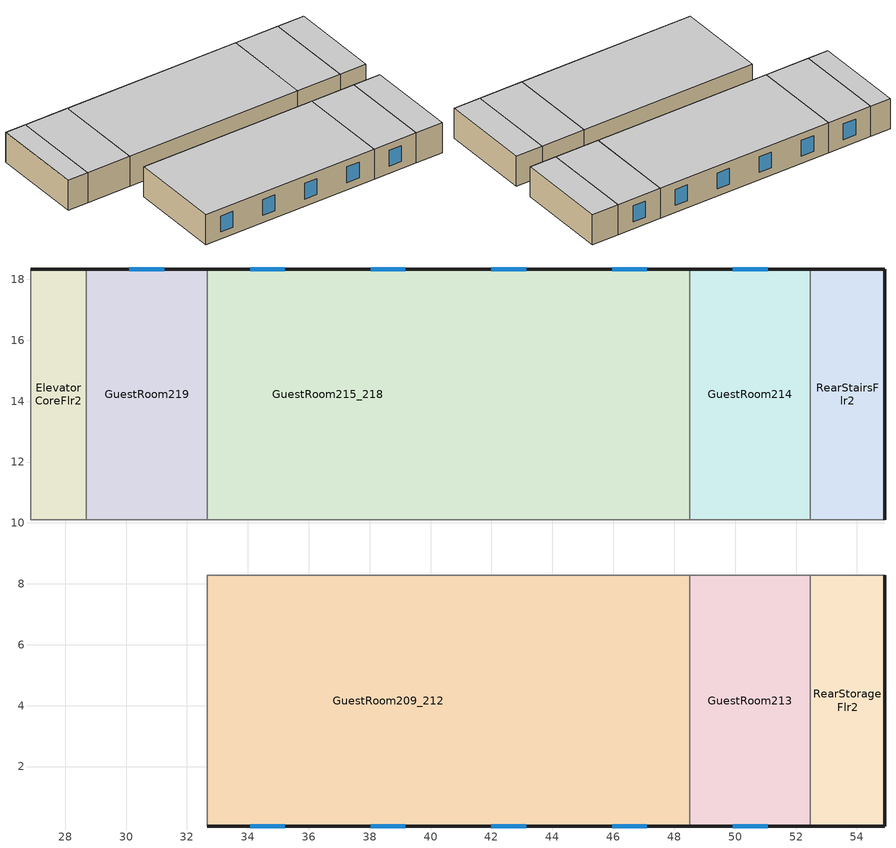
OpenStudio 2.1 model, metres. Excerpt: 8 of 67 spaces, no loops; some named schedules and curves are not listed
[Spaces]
GuestRoom214
 floor to GuestRoom104: 52.47,18.34 52.47,10.11 48.51,10.11 48.51,18.34 z3.35
 wall outside: 52.47,18.34 48.51,18.34 z3.35:6.1
 wall to CorridorFlr2: 48.51,10.11 52.47,10.11 z3.35:6.1
 wall to RearStairsFlr2: 52.47,10.11 52.47,18.34 z3.35:6.1
 wall to GuestRoom215_218: 48.51,18.34 48.51,10.11 z3.35:6.1
 window (Window U-1.027602984 and Window SHGC 0.54): 51.06,18.34 49.92,18.34 z4:5.45
 ceiling to GuestRoom314: 52.47,10.11 52.47,18.34 48.51,18.34 48.51,10.11 z6.1
ElevatorCoreFlr2
 floor to ElevatorCoreFlr1: 28.7,18.34 28.7,10.11 26.87,10.11 26.87,18.34 z3.35
 wall outside: 28.7,18.34 26.87,18.34 z3.35:6.1
 wall to GuestRoom219: 28.7,10.11 28.7,18.34 z3.35:6.1
 wall to CorridorFlr2: 26.87,18.34 26.87,10.11 28.7,10.11 z3.35:6.1
 ceiling to ElevatorCoreFlr3: 28.7,10.11 28.7,18.34 26.87,18.34 26.87,10.11 z6.1
GuestRoom209_212
 floor to MechanicalRoomFlr1: 40.59,8.28 40.59,0.05 36.62,0.05 36.62,8.28 z3.35
 floor to GuestRoom102: 48.51,8.28 48.51,0.05 44.55,0.05 44.55,8.28 z3.35
 floor to GuestRoom101: 44.55,8.28 44.55,0.05 40.59,0.05 40.59,8.28 z3.35
 floor to MeetingRoomFlr1: 36.62,8.28 36.62,0.05 32.66,0.05 32.66,8.28 z3.35
 wall outside: 32.66,0.05 48.51,0.05 z3.35:6.1
 wall to GuestRoom213: 48.51,0.05 48.51,8.28 z3.35:6.1
 wall to GuestRoom206_208: 32.66,8.28 32.66,0.05 z3.35:6.1
 wall to CorridorFlr2: 48.51,8.28 32.66,8.28 z3.35:6.1
 window (Window U-1.027602984 and Window SHGC 0.54): 34.07,0.05 35.21,0.05 / 38.04,0.05 39.17,0.05 / 45.96,0.05 47.1,0.05 / 42,0.05 43.14,0.05 z4:5.45
 ceiling to GuestRoom309_312: 48.51,0.05 48.51,8.28 32.66,8.28 32.66,0.05 z6.1
GuestRoom219
 floor to LaundryRoomFlr1: 32.66,18.34 32.66,10.11 28.7,10.11 28.7,18.34 z3.35
 wall outside: 32.66,18.34 28.7,18.34 z3.35:6.1
 wall to CorridorFlr2: 28.7,10.11 32.66,10.11 z3.35:6.1
 wall to GuestRoom215_218: 32.66,10.11 32.66,18.34 z3.35:6.1
 window (Window U-1.027602984 and Window SHGC 0.54): 31.25,18.34 30.11,18.34 z4:5.45
 ceiling to GuestRoom319: 32.66,10.11 32.66,18.34 28.7,18.34 28.7,10.11 z6.1
RearStorageFlr2
 floor to RearStorageFlr1: 54.91,8.28 54.91,0.05 52.47,0.05 52.47,8.28 z3.35
 wall outside: 52.47,0.05 54.91,0.05 54.91,8.28 z3.35:6.1
 wall to GuestRoom213: 52.47,8.28 52.47,0.05 z3.35:6.1
 wall to CorridorFlr2: 54.91,8.28 52.47,8.28 z3.35:6.1
 ceiling to RearStorageFlr3: 54.91,0.05 54.91,8.28 52.47,8.28 52.47,0.05 z6.1
GuestRoom215_218
 floor to GuestRoom105: 48.51,18.34 48.51,10.11 44.55,10.11 44.55,18.34 z3.35
 floor to LaundryRoomFlr1: 40.59,18.34 40.59,10.11 32.66,10.11 32.66,18.34 z3.35
 floor to EmployeeLoungeFlr1: 44.55,18.34 44.55,10.11 40.59,10.11 40.59,18.34 z3.35
 wall outside: 48.51,18.34 32.66,18.34 z3.35:6.1
 wall to CorridorFlr2: 32.66,10.11 48.51,10.11 z3.35:6.1
 window (Window U-1.027602984 and Window SHGC 0.54): 43.14,18.34 42,18.34 / 39.17,18.34 38.04,18.34 / 47.1,18.34 45.96,18.34 / 35.21,18.34 34.07,18.34 z4:5.45
 ceiling to GuestRoom315_318: 48.51,10.11 48.51,18.34 32.66,18.34 32.66,10.11 z6.1
RearStairsFlr2
 floor to RearStairsFlr1: 54.91,18.34 54.91,10.11 52.47,10.11 52.47,18.34 z3.35
 wall outside: 54.91,10.11 54.91,18.34 52.47,18.34 z3.35:6.1
 wall to CorridorFlr2: 52.47,10.11 54.91,10.11 z3.35:6.1
 ceiling to RearStairsFlr3: 54.91,10.11 54.91,18.34 52.47,18.34 52.47,10.11 z6.1
GuestRoom213
 floor to GuestRoom103: 52.47,8.28 52.47,0.05 48.51,0.05 48.51,8.28 z3.35
 wall outside: 48.51,0.05 52.47,0.05 z3.35:6.1
 wall to CorridorFlr2: 52.47,8.28 48.51,8.28 z3.35:6.1
 window (Window U-1.027602984 and Window SHGC 0.54): 49.92,0.05 51.06,0.05 z4:5.45
 ceiling to GuestRoom313: 52.47,0.05 52.47,8.28 48.51,8.28 48.51,0.05 z6.1
[Site]
Miami Intl Ap_FL_USA: Latitude {deg}=25.82; Longitude {deg}=-80.3; Time Zone {hr}=-5; Elevation {m}=11; Terrain=City
[Building]
DOE Ref Pre-1980-SmallHotel-ASHRAE 169-2006-1A created: 2017-12-25 09:25:50 -0700: North Axis {deg}=0; Default Construction Set=DOE Ref Pre-1980 - SmHotel - ASHRAE 169-2006-1A adj ext wall insulation adj roof insulation; Standards Building Type=SmallHotel
[Site:GroundTemperature:BuildingSurface]
22.509, 22.645, 22.781, 22.956, 23.052, 23.08, 23.116, 23.108, 23.133, 23.139, 23.077, 22.913
[Site:WaterMainsTemperature]
Calculation Method=Correlation; Annual Average Outdoor Air Temperature {C}=24.4917; Maximum Difference In Monthly Average Outdoor Air Temperatures {deltaC}=8.7
[SizingPeriod:DesignDay] Barometric Pressure {Pa}=101193; Sky Clearness=0; Rain Indicator=0; Snow Indicator=0; Day of Month=21; Daylight Saving Time Indicator=0; Humidity Indicating Type=Wetbulb; Dry-Bulb Temperature Range Modifier Type=DefaultMultipliers
Name | Maximum Dry-Bulb Temperature {C} | Daily Dry-Bulb Temperature Range {deltaC} | Humidity Indicating Conditions at Maximum Dry-Bulb | Wind Speed {m/s} | Wind Direction {deg} | Month | Day Type | Solar Model Indicator | ASHRAE Taub | ASHRAE Taud
Miami Intl Ap Ann Clg .4% Condns DB=>MWB | 33.2 | 6.7 | 25.3 | 4.5 | 140 | 7 | SummerDesignDay | ASHRAETau | 0.528 | 1.905
Miami Intl Ap Ann Htg 99.6% Condns DB | 8.7 | 0 | 8.7 | 3.8 | 340 | 1 | WinterDesignDay | ASHRAEClearSky
[ClimateZones]
Climate Zone Value 1=1A; Climate Zone Institution Name 2=CEC; Climate Zone Document Name 2=California Climate Zone Descriptions; Climate Zone Document Year 2=1995
[Material:NoMass]
Name | Roughness | Thermal Resistance {m2-K/W} | Thermal Absorptance | Solar Absorptance | Visible Absorptance
CP02 CARPET PAD | VeryRough | 0.21648 | 0.9 | 0.7 | 0.8
Typical Carpet Pad | Smooth | 0.21648 | 0.9 | 0.7 | 0.8
Typical Insulation | Smooth | 0.0282222 | 0.9 | 0.7 | 0.7
Typical Insulation R-2.17_R-value 2.265257571 (ft^2*h*R/Btu) | Smooth | 0.398935 | 0.9 | 0.7 | 0.7
Typical Insulation R-8.88_R-value 8.88 (ft^2*h*R/Btu) | Smooth | 1.56386
[Material]
Name | Roughness | Thickness {m} | Conductivity {W/m-K} | Density {kg/m3} | Specific Heat {J/kg-K} | Thermal Absorptance | Solar Absorptance | Visible Absorptance
100mm Normalweight concrete floor | MediumSmooth | 0.1016 | 2.31 | 2322 | 832
G01 13mm gypsum board | Smooth | 0.0127 | 0.16 | 800 | 1090 | 0.9 | 0.7 | 0.5
4 in. Normalweight Concrete Floor | MediumRough | 0.1016 | 2.31 | 2322 | 832 | 0.9 | 0.7 | 0.7
25mm Stucco | Smooth | 0.0254 | 0.72 | 1856 | 840 | 0.9 | 0.7 | 0.7
5/8 in. Gypsum Board | MediumSmooth | 0.0159 | 0.16 | 800 | 1090 | 0.9 | 0.7 | 0.7
HW CONCRETE | Rough | 0.1016 | 1.31125 | 2240 | 837.36 | 0.9 | 0.7 | 0.7
8 in. Concrete Block Basement Wall | MediumRough | 0.2032 | 1.326 | 1842 | 912 | 0.9 | 0.7 | 0.7
F08 Metal surface | Smooth | 0.0008 | 45.28 | 7824 | 500 | 0.9 | 0.7 | 0.7
G05 25mm wood | MediumSmooth | 0.0254 | 0.15 | 608 | 1630 | 0.9 | 0.5 | 0.5
Std Wood 6inch | MediumSmooth | 0.15 | 0.12 | 540 | 1210 | 0.9 | 0.7 | 0.7
Roof Membrane | VeryRough | 0.00950001 | 0.16 | 1121.29 | 1460 |  | 0.77
Metal Roof Surface | Smooth | 0.000799998 | 45.28 | 7824 | 500
[Construction]
Typical Insulated Exterior Mass Floor: 4 in. Normalweight Concrete Floor, Typical Carpet Pad
Typical Interior Floor: 100mm Normalweight concrete floor, CP02 CARPET PAD
Typical Interior Wall: G01 13mm gypsum board, G01 13mm gypsum board
Typical Interior Ceiling: CP02 CARPET PAD, 100mm Normalweight concrete floor
ext-slab-mass: HW CONCRETE, CP02 CARPET PAD
Typical Insulated Basement Mass Wall: 8 in. Concrete Block Basement Wall
U 1.22 SHGC 0.54 Simple Glazing Window: U 1.22 SHGC 0.54 Simple Glazing
Typical Insulated Metal Door: F08 Metal surface, Typical Insulation
Typical Overhead Door: Typical Insulation
Typical Interior Window: Clear 3mm
Typical Interior Door; Typical Interior Partition: G05 25mm wood
InteriorFurnishings: Std Wood 6inch
Typical Insulated Steel Framed Exterior Wall R-4.35 adj ext wall insulation: 25mm Stucco, 5/8 in. Gypsum Board, Typical Insulation R-2.17_R-value 2.265257571 (ft^2*h*R/Btu), 5/8 in. Gypsum Board
Typical IEAD Roof R-10.0 adj roof insulation: Roof Membrane, Typical Insulation R-8.88_R-value 8.88 (ft^2*h*R/Btu), Metal Roof Surface
Window U-1.027602984 and Window SHGC 0.54: Simple Glazing Material U-1.027602984 and SHGC 0.54
[DefaultConstructionSet]
DOE Ref Pre-1980 - SmHotel - ASHRAE 169-2006-1A adj ext wall insulation adj roof insulation: Default Exterior Surface Constructions=Default Surface Constructions 1 adj ext wall insulation adj roof insulation; Default Interior Surface Constructions=Default Surface Constructions 2; Default Ground Contact Surface Constructions=Default Surface Constructions 3; Default Exterior SubSurface Constructions=Default Sub Surface Constructions 1; Default Interior SubSurface Constructions=Default Sub Surface Constructions 2; Interior Partition Construction=Typical Interior Partition
[DefaultSurfaceConstructions]
Name | Floor Construction | Wall Construction | Roof Ceiling Construction
Default Surface Constructions 2 | Typical Interior Floor | Typical Interior Wall | Typical Interior Ceiling
Default Surface Constructions 3 | ext-slab-mass | Typical Insulated Basement Mass Wall
Default Surface Constructions 1 adj ext wall insulation adj roof insulation | Typical Insulated Exterior Mass Floor | Typical Insulated Steel Framed Exterior Wall R-4.35 adj ext wall insulation | Typical IEAD Roof R-10.0 adj roof insulation
[DefaultSubSurfaceConstructions]
Name | Fixed Window Construction | Operable Window Construction | Door Construction | Overhead Door Construction | Tubular Daylight Dome Construction | Tubular Daylight Diffuser Construction
Default Sub Surface Constructions 1 | U 1.22 SHGC 0.54 Simple Glazing Window | U 1.22 SHGC 0.54 Simple Glazing Window | Typical Insulated Metal Door | Typical Overhead Door | Typical Interior Window | Typical Interior Window
Default Sub Surface Constructions 2 | Typical Interior Window | Typical Interior Window | Typical Interior Door
[WindowMaterial:SimpleGlazingSystem] Solar Heat Gain Coefficient=0.54
Name | U-Factor {W/m2-K} | Visible Transmittance
U 1.22 SHGC 0.54 Simple Glazing | 6.92748 | 0.38
Simple Glazing Material U-1.027602984 and SHGC 0.54 | 5.835
[WindowMaterial:Glazing]
Clear 3mm: Optical Data Type=SpectralAverage; Thickness {m}=0.003; Solar Transmittance at Normal Incidence=0.837; Front Side Solar Reflectance at Normal Incidence=0.075; Back Side Solar Reflectance at Normal Incidence=0.075; Visible Transmittance at Normal Incidence=0.898; Front Side Visible Reflectance at Normal Incidence=0.081; Back Side Visible Reflectance at Normal Incidence=0.081; Infrared Transmittance at Normal Incidence=0; Front Side Infrared Hemispherical Emissivity=0.84; Back Side Infrared Hemispherical Emissivity=0.84; Conductivity {W/m-K}=0.9; Dirt Correction Factor for Solar and Visible Transmittance=1; Solar Diffusing=No
[Space] Building Story=BuildingStory2; Part of Total Floor Area=Yes
Name | Space Type | Thermal Zone
GuestRoom214 | SmallHotel GuestRoom | GuestRoom214 ZN
ElevatorCoreFlr2 | SmallHotel ElevatorCore | ElevatorCoreFlr2 ZN
GuestRoom219 | SmallHotel GuestRoom | GuestRoom219 ZN
GuestRoom209_212 | SmallHotel GuestRoom | GuestRoom209_212 ZN
RearStorageFlr2 | SmallHotel Storage | RearStorageFlr2 ZN
GuestRoom215_218 | SmallHotel GuestRoom | GuestRoom215_218 ZN
GuestRoom213 | SmallHotel GuestRoom | GuestRoom213 ZN
RearStairsFlr2 | SmallHotel Stair | RearStairsFlr2 ZN
[SpaceType] Standards Building Type=SmallHotel
Name | Default Schedule Set | Design Specification Outdoor Air Object | Standards Space Type
SmallHotel ElevatorCore | SmallHotel ElevatorCore Schedule Set | SmallHotel ElevatorCore Ventilation | ElevatorCore
SmallHotel Stair | SmallHotel Stair Schedule Set | SmallHotel Stair Ventilation | Stair
SmallHotel Storage | SmallHotel Storage Schedule Set | SmallHotel Storage Ventilation | Storage
SmallHotel GuestRoom | SmallHotel GuestRoom Schedule Set | SmallHotel GuestRoom Ventilation | GuestRoom
[DesignSpecification:OutdoorAir]
Name | Outdoor Air Flow per Person {m3/s-person} | Outdoor Air Flow per Floor Area {m3/s-m2} | Outdoor Air Flow Air Changes per Hour {1/hr} | Outdoor Air Method
SmallHotel ElevatorCore Ventilation; SmallHotel Stair Ventilation; SmallHotel Storage Ventilation | 0 | 0 | 0
SmallHotel GuestRoom Ventilation |  | 0.0004318 |  | Sum
[ThermostatSetpoint:DualSetpoint]
Name | Heating Setpoint Temperature Schedule | Cooling Setpoint Temperature Schedule
SmallHotel GuestRoom Thermostat 1; SmallHotel GuestRoom Thermostat 24; SmallHotel GuestRoom Thermostat 25; SmallHotel GuestRoom Thermostat 33; SmallHotel GuestRoom Thermostat 35 | SmallHotel HtgSetp | SmallHotel ClgSetp
SmallHotel ElevatorCore Thermostat 2
SmallHotel Stair Thermostat 6; SmallHotel Storage Thermostat 7 | SmallHotel UnitHeater HtgSP Sch | SmallHotel UnitHeater ClgSP Sch
[Lights:Definition] Design Level Calculation Method=Watts/Area; Fraction Radiant=0.7; Fraction Visible=0.2
Name | Watts per Space Floor Area {W/m2}
SmallHotel GuestRoom Lights Definition | 18.7292
SmallHotel Stair Lights Definition | 8.82641
SmallHotel Storage Lights Definition | 4.84376
[Lights]
Name | Lights Definition | Space or SpaceType
SmallHotel GuestRoom Lights | SmallHotel GuestRoom Lights Definition | SmallHotel GuestRoom
SmallHotel Stair Lights | SmallHotel Stair Lights Definition | SmallHotel Stair
SmallHotel Storage Lights | SmallHotel Storage Lights Definition | SmallHotel Storage
[SpaceInfiltration:DesignFlowRate] Design Flow Rate Calculation Method=Flow/ExteriorWallArea; Flow per Exterior Surface Area {m3/s-m2}=0.00113386
Name | Space or SpaceType
SmallHotel ElevatorCore Infiltration | SmallHotel ElevatorCore
SmallHotel GuestRoom Infiltration | SmallHotel GuestRoom
SmallHotel Stair Infiltration | SmallHotel Stair
SmallHotel Storage Infiltration | SmallHotel Storage
[DefaultScheduleSet] Infiltration Schedule=SmallHotel Infil Half On
Name | Electric Equipment Schedule | Number of People Schedule | People Activity Level Schedule | Lighting Schedule
SmallHotel ElevatorCore Schedule Set | SmallHotel BLDG ELEVATORS
SmallHotel GuestRoom Schedule Set | SmallHotel GuestRoom Equip | SmallHotel Bldg Occ | SmallHotel Activity | SmallHotel Bldg Light
SmallHotel Stair Schedule Set | SmallHotel Bldg Equip | SmallHotel Bldg Occ | SmallHotel Activity | Always On
SmallHotel Storage Schedule Set | SmallHotel Bldg Equip | SmallHotel Bldg Occ | SmallHotel Activity | SmallHotel Bldg Light
[ElectricEquipment:Definition]
SmallHotel GuestRoom Elec Equip Definition: Design Level Calculation Method=Watts/Area; Watts per Space Floor Area {W/m2}=8.07293; Fraction Radiant=0.5
[ElectricEquipment]
SmallHotel GuestRoom Elec Equip: Electric Equipment Definition=SmallHotel GuestRoom Elec Equip Definition; Space or SpaceType=SmallHotel GuestRoom
[People:Definition]
SmallHotel GuestRoom People Definition: Number of People Calculation Method=People/Area; People per Space Floor Area {person/m2}=0.0430556; Fraction Radiant=0.3
[People]
SmallHotel GuestRoom People: People Definition=SmallHotel GuestRoom People Definition; Space or SpaceType=SmallHotel GuestRoom; Work Efficiency Schedule=Work Efficiency Schedule; Clothing Insulation Schedule=Clothing Schedule; Air Velocity Schedule=Air Velocity Schedule
[InternalMass:Definition]
Internal Mass Definition 1: Construction=InteriorFurnishings; Design Level Calculation Method=SurfaceArea/Area; Surface Area per Space Floor Area=2
[InternalMass] Internal Mass Definition=Internal Mass Definition 1
Name | Space or SpaceType
GuestRoom209_212 Mass | GuestRoom209_212
GuestRoom213 Mass | GuestRoom213
GuestRoom214 Mass | GuestRoom214
GuestRoom215_218 Mass | GuestRoom215_218
GuestRoom219 Mass | GuestRoom219
RearStairsFlr2 Mass | RearStairsFlr2
RearStorageFlr2 Mass | RearStorageFlr2
[ThermalZone] Use Ideal Air Loads=No
Name | Thermostat
GuestRoom213 ZN | SmallHotel GuestRoom Thermostat 1
ElevatorCoreFlr2 ZN | SmallHotel ElevatorCore Thermostat 2
RearStairsFlr2 ZN | SmallHotel Stair Thermostat 6
GuestRoom215_218 ZN | SmallHotel GuestRoom Thermostat 24
GuestRoom219 ZN | SmallHotel GuestRoom Thermostat 25
RearStorageFlr2 ZN | SmallHotel Storage Thermostat 7
GuestRoom214 ZN | SmallHotel GuestRoom Thermostat 33
GuestRoom209_212 ZN | SmallHotel GuestRoom Thermostat 35
[Fan:OnOff] Availability Schedule=Always On Discrete; Fan Efficiency=0.1595; Pressure Rise {Pa}=331.288; Maximum Flow Rate {m3/s}=autosize; Motor Efficiency=0.29; Motor In Airstream Fraction=1
Name | Fan Power Ratio Function of Speed Ratio Curve | Fan Efficiency Ratio Function of Speed Ratio Curve
GuestRoom406_408 ZN PTAC Fan | Fan On Off Power Curve 27 | Fan On Off Efficiency Curve 27
GuestRoom409_412 ZN PTAC Fan | Fan On Off Power Curve 28 | Fan On Off Efficiency Curve 28
GuestRoom413 ZN PTAC Fan | Fan On Off Power Curve 29 | Fan On Off Efficiency Curve 29
GuestRoom414 ZN PTAC Fan | Fan On Off Power Curve 30 | Fan On Off Efficiency Curve 30
GuestRoom415_418 ZN PTAC Fan | Fan On Off Power Curve 31 | Fan On Off Efficiency Curve 31
GuestRoom419 ZN PTAC Fan | Fan On Off Power Curve 32 | Fan On Off Efficiency Curve 32
GuestRoom420_423 ZN PTAC Fan | Fan On Off Power Curve 33 | Fan On Off Efficiency Curve 33
GuestRoom424 ZN PTAC Fan | Fan On Off Power Curve 34 | Fan On Off Efficiency Curve 34
CorridorFlr1 ZN PTAC Fan | Fan On Off Power Curve 35 | Fan On Off Efficiency Curve 35
CorridorFlr2 ZN PTAC Fan | Fan On Off Power Curve 36 | Fan On Off Efficiency Curve 36
CorridorFlr3 ZN PTAC Fan | Fan On Off Power Curve 37 | Fan On Off Efficiency Curve 37
CorridorFlr4 ZN PTAC Fan | Fan On Off Power Curve 38 | Fan On Off Efficiency Curve 38
EmployeeLoungeFlr1 ZN PTAC Fan | Fan On Off Power Curve 39 | Fan On Off Efficiency Curve 39
ExerciseCenterFlr1 ZN PTAC Fan | Fan On Off Power Curve 40 | Fan On Off Efficiency Curve 40
FrontLoungeFlr1 ZN PTAC Fan | Fan On Off Power Curve 41 | Fan On Off Efficiency Curve 41
FrontOfficeFlr1 ZN PTAC Fan | Fan On Off Power Curve 42 | Fan On Off Efficiency Curve 42
LaundryRoomFlr1 ZN PTAC Fan | Fan On Off Power Curve 43 | Fan On Off Efficiency Curve 43
MechanicalRoomFlr1 ZN PTAC Fan | Fan On Off Power Curve 44 | Fan On Off Efficiency Curve 44
MeetingRoomFlr1 ZN PTAC Fan | Fan On Off Power Curve 45 | Fan On Off Efficiency Curve 45
RestroomFlr1 ZN PTAC Fan | Fan On Off Power Curve 46 | Fan On Off Efficiency Curve 46
[Coil:Heating:Electric]
Name | Availability Schedule
GuestRoom101 ZN PTAC Electric Htg Coil; GuestRoom102 ZN PTAC Electric Htg Coil; GuestRoom103 ZN PTAC Electric Htg Coil; GuestRoom104 ZN PTAC Electric Htg Coil; GuestRoom105 ZN PTAC Electric Htg Coil; GuestRoom201 ZN PTAC Electric Htg Coil; GuestRoom202_205 ZN PTAC Electric Htg Coil; GuestRoom206_208 ZN PTAC Electric Htg Coil; GuestRoom209_212 ZN PTAC Electric Htg Coil; GuestRoom213 ZN PTAC Electric Htg Coil; GuestRoom214 ZN PTAC Electric Htg Coil; GuestRoom215_218 ZN PTAC Electric Htg Coil; GuestRoom219 ZN PTAC Electric Htg Coil; GuestRoom220_223 ZN PTAC Electric Htg Coil; GuestRoom224 ZN PTAC Electric Htg Coil; GuestRoom301 ZN PTAC Electric Htg Coil; GuestRoom302_305 ZN PTAC Electric Htg Coil; GuestRoom306_308 ZN PTAC Electric Htg Coil; GuestRoom309_312 ZN PTAC Electric Htg Coil; GuestRoom313 ZN PTAC Electric Htg Coil; GuestRoom314 ZN PTAC Electric Htg Coil; GuestRoom315_318 ZN PTAC Electric Htg Coil; GuestRoom319 ZN PTAC Electric Htg Coil; GuestRoom320_323 ZN PTAC Electric Htg Coil; GuestRoom324 ZN PTAC Electric Htg Coil; GuestRoom401 ZN PTAC Electric Htg Coil; GuestRoom402_405 ZN PTAC Electric Htg Coil; GuestRoom406_408 ZN PTAC Electric Htg Coil; GuestRoom409_412 ZN PTAC Electric Htg Coil; GuestRoom413 ZN PTAC Electric Htg Coil; GuestRoom414 ZN PTAC Electric Htg Coil; GuestRoom415_418 ZN PTAC Electric Htg Coil; GuestRoom419 ZN PTAC Electric Htg Coil; GuestRoom420_423 ZN PTAC Electric Htg Coil; GuestRoom424 ZN PTAC Electric Htg Coil; CorridorFlr1 ZN PTAC Electric Htg Coil; CorridorFlr2 ZN PTAC Electric Htg Coil; CorridorFlr3 ZN PTAC Electric Htg Coil; CorridorFlr4 ZN PTAC Electric Htg Coil; EmployeeLoungeFlr1 ZN PTAC Electric Htg Coil; ExerciseCenterFlr1 ZN PTAC Electric Htg Coil; FrontLoungeFlr1 ZN PTAC Electric Htg Coil; FrontOfficeFlr1 ZN PTAC Electric Htg Coil; LaundryRoomFlr1 ZN PTAC Electric Htg Coil; MechanicalRoomFlr1 ZN PTAC Electric Htg Coil; MeetingRoomFlr1 ZN PTAC Electric Htg Coil; RestroomFlr1 ZN PTAC Electric Htg Coil | Always On Discrete
FrontStairsFlr1 ZN UnitHeater Electric Htg Coil; FrontStairsFlr2 ZN UnitHeater Electric Htg Coil; FrontStairsFlr3 ZN UnitHeater Electric Htg Coil; FrontStairsFlr4 ZN UnitHeater Electric Htg Coil; RearStairsFlr1 ZN UnitHeater Electric Htg Coil; RearStairsFlr2 ZN UnitHeater Electric Htg Coil; RearStairsFlr3 ZN UnitHeater Electric Htg Coil; RearStairsFlr4 ZN UnitHeater Electric Htg Coil; FrontStorageFlr1 ZN UnitHeater Electric Htg Coil; FrontStorageFlr2 ZN UnitHeater Electric Htg Coil; FrontStorageFlr3 ZN UnitHeater Electric Htg Coil; FrontStorageFlr4 ZN UnitHeater Electric Htg Coil; RearStorageFlr1 ZN UnitHeater Electric Htg Coil; RearStorageFlr2 ZN UnitHeater Electric Htg Coil; RearStorageFlr3 ZN UnitHeater Electric Htg Coil; RearStorageFlr4 ZN UnitHeater Electric Htg Coil | Always On
[Coil:Cooling:DX:SingleSpeed] Availability Schedule=Always On Discrete; Rated Total Cooling Capacity {W}=autosize; Rated Sensible Heat Ratio=autosize; Rated Air Flow Rate {m3/s}=autosize; Rated Evaporator Fan Power Per Volume Flow Rate {W/(m3/s)}=773.3; Condenser Type=AirCooled; Evaporative Condenser Effectiveness=0; Evaporative Condenser Air Flow Rate {m3/s}=Autosize; Evaporative Condenser Pump Rated Power Consumption {W}=Autosize; Crankcase Heater Capacity {W}=0; Maximum Outdoor Dry-Bulb Temperature for Crankcase Heater Operation {C}=0; Basin Heater Capacity {W/K}=0; Basin Heater Setpoint Temperature {C}=10
Name | Rated COP {W/W} | Total Cooling Capacity Function of Temperature Curve | Total Cooling Capacity Function of Flow Fraction Curve | Energy Input Ratio Function of Temperature Curve | Energy Input Ratio Function of Flow Fraction Curve | Part Load Fraction Correlation Curve
GuestRoom101 ZN PTAC 1spd DX AC Clg Coil 8kBtu/hr 8.7EER | 2.94384 | DOE Ref DX Clg Coil Cool-Cap-fT 8 | DOE Ref DX Clg Coil Cool-CAP-fFlow 8 | DOE Ref DX Clg Coil Cool-EIR-fT 8 | DOE Ref DX Clg Coil Cool-EIR-fFlow 8 | DOE Ref DX Clg Coil Cool-PLF-fPLR 8
GuestRoom102 ZN PTAC 1spd DX AC Clg Coil 8kBtu/hr 8.7EER | 2.93235 | DOE Ref DX Clg Coil Cool-Cap-fT 9 | DOE Ref DX Clg Coil Cool-CAP-fFlow 9 | DOE Ref DX Clg Coil Cool-EIR-fT 9 | DOE Ref DX Clg Coil Cool-EIR-fFlow 9 | DOE Ref DX Clg Coil Cool-PLF-fPLR 9
GuestRoom103 ZN PTAC 1spd DX AC Clg Coil 9kBtu/hr 8.5EER | 2.89115 | DOE Ref DX Clg Coil Cool-Cap-fT 10 | DOE Ref DX Clg Coil Cool-CAP-fFlow 10 | DOE Ref DX Clg Coil Cool-EIR-fT 10 | DOE Ref DX Clg Coil Cool-EIR-fFlow 10 | DOE Ref DX Clg Coil Cool-PLF-fPLR 10
GuestRoom104 ZN PTAC 1spd DX AC Clg Coil 9kBtu/hr 8.6EER | 2.9078 | DOE Ref DX Clg Coil Cool-Cap-fT 11 | DOE Ref DX Clg Coil Cool-CAP-fFlow 11 | DOE Ref DX Clg Coil Cool-EIR-fT 11 | DOE Ref DX Clg Coil Cool-EIR-fFlow 11 | DOE Ref DX Clg Coil Cool-PLF-fPLR 11
[Exterior:Lights:Definition]
NonDimming Exterior Lights Def: Design Level {W}=16715
[Exterior:Lights]
NonDimming Exterior Lights Def: Exterior Lights Definition=NonDimming Exterior Lights Def; Control Option=AstronomicalClock
[BuildingStory]
BuildingStory2; AtticStory
